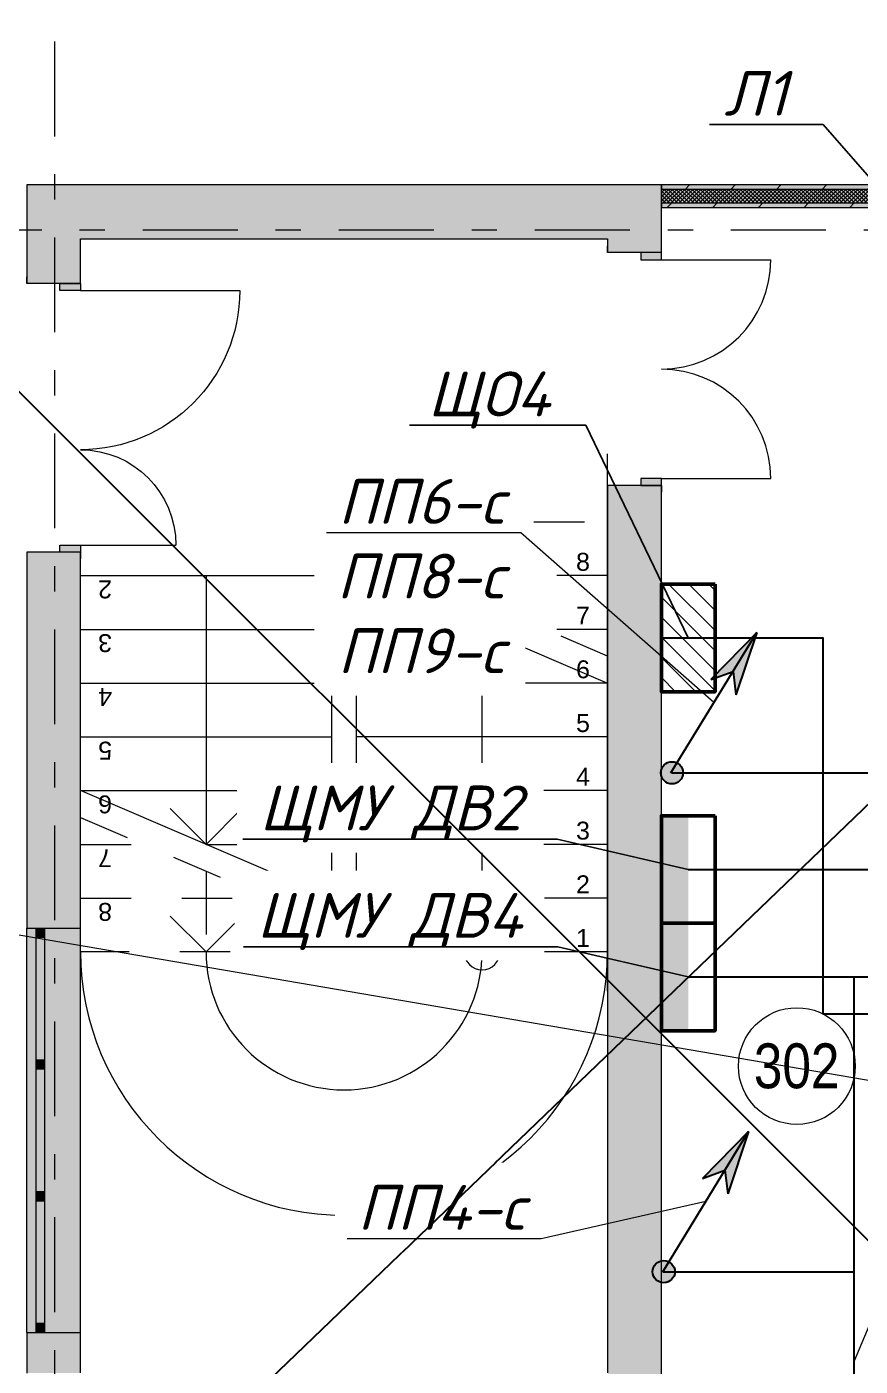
# Model space of a CAD drawing. Header units: millimetres. Extents: x -164867 to 807677, y -316775 to 513985.
# Drawn here: x 565208 to 569857, y 250225 to 257699 of the extents above; entities that cross this region are included whole.
import ezdxf
from ezdxf import colors
from ezdxf.entities.mleader import LeaderData, LeaderLine
from ezdxf.math import Vec2, Vec3

# ---------------------------------------------------------------- set-up
doc = ezdxf.new("R2010")
doc.units = ezdxf.units.MM
for name, pattern in [('XREF12$0$Штриховая', [0.564444, 0.282222, -0.282222]), ('XREF12$0$Штрихпунктирная', [0.670278, 0.352778, -0.176389, 0, -0.141111]), ('XREF12$0$Штрихштриховая', [1.093611, 0.529167, -0.211667, 0.141111, -0.211667])]:
    doc.linetypes.add(name, pattern=pattern)
for name, color, linetype, lineweight in [('E_В лотку', 5, 'Kabl_in_Lotok', 30), ('E_В лотку_аварійні', 1, 'Kabl_in_Lotok', 30), ('E_Позначення', 7, 'Continuous', 15), ('E_Розп. мережі', 5, 'Continuous', 30), ('E_Щити', 1, 'Continuous', 50)]:
    doc.layers.add(name, color=color, linetype=linetype, lineweight=lineweight)
for name, color, linetype in [('XREF12$0$00_lestnicy', 7, 'Continuous'), ('XREF12$0$51325000', 7, 'Continuous'), ('XREF12$0$PLAN_0_Asys', 7, 'Continuous'), ('XREF12$0$АР-3д сходи', 7, 'Continuous'), ('XREF12$0$АР-Осі', 7, 'Continuous'), ('XREF12$0$перегородки', 7, 'Continuous'), ('XREF12$0$Экспликация', 7, 'Continuous')]:
    doc.layers.add(name, color=color, linetype=linetype)
doc.styles.add('ISO', font='isocpeui.ttf')
doc.styles.add('XREF12$0$СГЕНЕРИР_СТИЛЬ_1', font='arial.ttf')
doc.styles.add('XREF12$0$СГЕНЕРИР_СТИЛЬ_2', font='ARIALN.TTF')
doc.styles.add('ГОСТ 2.304', font='isocpeui.ttf')
doc.linetypes.add('Kabl_in_Lotok', pattern='A,10,[130,ltypeshp.shx,S=1,R=0,X=0,Y=0],1,[130,ltypeshp.shx,S=1,R=90,X=0,Y=-1],1,[130,ltypeshp.shx,S=1,R=0,X=0,Y=0],10', length=22)
pattern_1 = [(45, (0, 0), (-0.12727922, 0.12727922), [])]

# ---------------------------------------------------------------- blocks, each defined once
blk = doc.blocks.new('XREF12$0$Стена_52', base_point=(456.418, -6.6303))
at = {"layer": 'XREF12$0$перегородки', "linetype": 'Continuous', "lineweight": 0, "true_color": 0xffffff}
for points in [[(459.6734, -6.5053), (456.418, -6.5053), (456.418, -6.5303), (459.6734, -6.5303)], [(456.418, -6.6053), (459.6734, -6.6053), (459.6734, -6.5303), (456.418, -6.5303)], [(456.418, -6.6303), (459.6734, -6.6303), (459.6734, -6.6053), (456.418, -6.6053)]]:
    blk.add_hatch(color=7, dxfattribs=at).paths.add_polyline_path(points)
at = {"layer": 'XREF12$0$перегородки', "linetype": 'Continuous', "lineweight": 18}
h = blk.add_hatch(dxfattribs=at)
h.set_pattern_fill('БЛОКИ_СТЕНОВЫЕ', color=250, style=0, pattern_type=2)
h.set_pattern_definition(pattern_1)
h.paths.add_polyline_path([(459.6734, -6.5053), (456.418, -6.5053), (456.418, -6.5303), (459.6734, -6.5303)])
h = blk.add_hatch(dxfattribs=at)
h.set_pattern_fill('ANSI37', color=250, style=0, pattern_type=2)
h.set_pattern_definition([(45, (0, 0), (-0.01122532015, 0.01122532015), []), (135, (0, 0), (0.01122532015, 0.01122532015), [])])
h.paths.add_polyline_path([(456.418, -6.6053), (459.6734, -6.6053), (459.6734, -6.5303), (456.418, -6.5303)])
h = blk.add_hatch(dxfattribs=at)
h.set_pattern_fill('БЛОКИ_СТЕНОВЫЕ', color=250, style=0, pattern_type=2)
h.set_pattern_definition(pattern_1)
h.paths.add_polyline_path([(456.418, -6.6303), (459.6734, -6.6303), (459.6734, -6.6053), (456.418, -6.6053)])
at = {"layer": 'XREF12$0$перегородки', "color": 47, "linetype": 'Continuous', "lineweight": 18}
for p, q in [((459.6734, -6.5303), (456.418, -6.5303)), ((456.418, -6.6053), (459.6734, -6.6053))]:
    blk.add_line(p, q, dxfattribs=at)
at = {"layer": 'XREF12$0$перегородки', "color": 7, "linetype": 'Continuous', "lineweight": 20, "flags": 128}
for points in [[(459.6734, -6.5053), (456.418, -6.5053)], [(456.418, -6.5053), (456.418, -6.6303)], [(459.6734, -6.6303), (459.6734, -6.5053)], [(456.418, -6.6303), (459.6734, -6.6303)]]:
    blk.add_lwpolyline(points, dxfattribs=at)
blk = doc.blocks.new('XREF12$0$Двупольная Дверь 22_7')
at = {"layer": 'XREF12$0$51325000', "linetype": 'Continuous', "lineweight": 18}
for points in [[(-0.65, -0.115), (-0.61, -0.115), (-0.61, 0), (-0.65, 0)], [(0.65, 0), (0.61, 0), (0.61, -0.115), (0.65, -0.115)]]:
    blk.add_hatch(color=19, dxfattribs=at).paths.add_polyline_path(points)
at = {"layer": 'XREF12$0$51325000', "color": 7, "linetype": 'Continuous', "lineweight": 20}
for p, q in [((-0.61, 0), (-0.61, 0.61)), ((0.61, 0), (0.61, 0.61)), ((-0.65, 0), (-0.687, 0)), ((-0.65, 0), (-0.687, 0)), ((-0.65, 0), (-0.65, -0.115)), ((-0.65, 0), (-0.65, -0.115)), ((0.65, 0), (0.65, -0.115)), ((0.65, 0), (0.65, -0.115)), ((0.65, 0), (0.687, 0)), ((0.65, 0), (0.687, 0)), ((-0.65, -0.115), (-0.65, -0.3)), ((-0.65, -0.115), (-0.65, -0.3)), ((0.65, -0.115), (0.65, -0.3)), ((0.65, -0.115), (0.65, -0.3)), ((-0.65, -0.3), (-0.687, -0.3)), ((-0.65, -0.3), (-0.687, -0.3)), ((0.65, -0.3), (0.687, -0.3)), ((0.65, -0.3), (0.687, -0.3))]:
    blk.add_line(p, q, dxfattribs=at)
at = {"layer": 'XREF12$0$51325000', "color": 23, "linetype": 'Continuous', "lineweight": 18}
for p, q in [((-0.61, 0), (-0.65, 0)), ((-0.65, 0), (-0.65, -0.115)), ((-0.61, -0.115), (-0.61, 0)), ((0.65, 0), (0.61, 0)), ((0.61, 0), (0.61, -0.115)), ((0.65, -0.115), (0.65, 0)), ((-0.65, -0.115), (-0.61, -0.115)), ((0.61, -0.115), (0.65, -0.115))]:
    blk.add_line(p, q, dxfattribs=at)
at = {"layer": 'XREF12$0$51325000', "color": 7, "linetype": 'Continuous', "lineweight": 20}
for centre, start, end in [((-0.61, 0), 0, 90), ((0.61, 0), 90, 180)]:
    blk.add_arc(centre, 0.61, start, end, dxfattribs=at)
blk = doc.blocks.new('XREF12$0$Стена_54', base_point=(456.1181, -6.8053))
at = {"layer": 'XREF12$0$51325000', "linetype": 'Continuous', "lineweight": 0, "true_color": 0x000000}
for points in [[(456.1181, -6.8053), (456.1181, -6.8831), (456.4181, -6.8831), (456.4181, -6.5053)], [(456.1181, -13.1352), (456.4181, -13.4352), (456.4181, -8.1831), (456.1181, -8.1831)]]:
    blk.add_hatch(color=18, dxfattribs=at).paths.add_polyline_path(points)
at = {"layer": 'XREF12$0$51325000', "color": 7, "linetype": 'Continuous', "lineweight": 20}
for p, q in [((456.1181, -6.8831), (456.1181, -6.8461)), ((456.4181, -6.8831), (456.4181, -6.8461)), ((456.3031, -6.8831), (456.1181, -6.8831)), ((456.4181, -6.8831), (456.3031, -6.8831)), ((456.1181, -8.1831), (456.1181, -8.2201)), ((456.3031, -8.1831), (456.1181, -8.1831)), ((456.4181, -8.1831), (456.3031, -8.1831)), ((456.4181, -8.1831), (456.4181, -8.2201))]:
    blk.add_line(p, q, dxfattribs=at)
at = {"layer": 'XREF12$0$51325000', "color": 7, "linetype": 'Continuous', "lineweight": 20, "flags": 128}
for points in [[(456.4181, -6.8831), (456.4181, -6.5053)], [(456.1181, -6.8053), (456.1181, -6.8831)], [(456.1181, -8.1831), (456.1181, -13.1352)], [(456.4181, -13.4352), (456.4181, -8.1831)]]:
    blk.add_lwpolyline(points, dxfattribs=at)
at = {"layer": 'XREF12$0$51325000', "color": 63, "linetype": 'Continuous', "lineweight": 18, "rotation": 270.0000000008227}
blk.add_blockref('XREF12$0$Двупольная Дверь 22_7', (456.4181, -7.5331), dxfattribs=at)
blk = doc.blocks.new('XREF12$0$Горизонтальное Многостворчатое Окно 22_6')
at = {"layer": 'XREF12$0$51325000', "linetype": 'Continuous', "lineweight": 0, "true_color": 0xa8d2b3}
for points in [[(-1.1279, 0), (-1.1279, -0.05), (-1.0779, -0.05), (-1.0779, 0)], [(-0.3676, -0.05), (-0.3676, 0), (-0.3926, 0), (-0.3926, -0.05)], [(-0.3676, 0), (-0.3676, -0.05), (-0.3426, -0.05), (-0.3426, 0)], [(0.3676, -0.05), (0.3676, 0), (0.3426, 0), (0.3426, -0.05)], [(0.3676, 0), (0.3676, -0.05), (0.3926, -0.05), (0.3926, 0)], [(1.1279, -0.05), (1.1279, 0), (1.0779, 0), (1.0779, -0.05)]]:
    blk.add_hatch(color=9, dxfattribs=at).paths.add_polyline_path(points)
at = {"layer": 'XREF12$0$51325000', "linetype": 'Continuous', "lineweight": 0, "true_color": 0xffffff}
for points in [[(-1.0779, 0), (-1.0779, -0.05), (-0.3926, -0.05), (-0.3926, 0)], [(-0.3426, 0), (-0.3426, -0.05), (0.3426, -0.05), (0.3426, 0)], [(0.3926, 0), (0.3926, -0.05), (1.0779, -0.05), (1.0779, 0)]]:
    blk.add_hatch(color=7, dxfattribs=at).paths.add_polyline_path(points)
at = {"layer": 'XREF12$0$51325000', "color": 7, "linetype": 'Continuous', "lineweight": 20}
for p, q in [((-1.1279, 0.2), (1.1279, 0.2)), ((-1.1279, 0), (-1.1279, 0.2)), ((1.1279, 0), (1.1279, 0.2)), ((-1.1279, -0.05), (-1.1279, 0)), ((-1.1279, -0.05), (-1.1279, 0)), ((-1.0779, 0), (-0.3926, 0)), ((-0.3426, 0), (0.3426, 0)), ((0.3926, 0), (1.0779, 0)), ((1.1279, -0.05), (1.1279, 0)), ((1.1279, -0.05), (1.1279, 0)), ((-1.1279, -0.1), (-1.1279, -0.05)), ((-0.3926, -0.05), (-1.0779, -0.05)), ((0.3426, -0.05), (-0.3426, -0.05)), ((1.0779, -0.05), (0.3926, -0.05)), ((1.1279, -0.1), (1.1279, -0.05)), ((-1.1279, -0.1), (1.1279, -0.1))]:
    blk.add_line(p, q, dxfattribs=at)
at = {"layer": 'XREF12$0$51325000', "color": 23, "linetype": 'Continuous', "lineweight": 18}
for p, q in [((-1.1279, 0), (-1.0779, 0)), ((-1.0779, 0), (-1.0779, -0.05)), ((-0.3926, -0.05), (-0.3926, 0)), ((-0.3926, 0), (-0.3676, 0)), ((-0.3676, 0), (-0.3426, 0)), ((-0.3426, 0), (-0.3426, -0.05)), ((0.3426, -0.05), (0.3426, 0)), ((0.3426, 0), (0.3676, 0)), ((0.3676, 0), (0.3926, 0)), ((0.3926, 0), (0.3926, -0.05)), ((1.0779, -0.05), (1.0779, 0)), ((1.0779, 0), (1.1279, 0)), ((-1.0779, -0.05), (-1.1279, -0.05)), ((-0.3676, -0.05), (-0.3926, -0.05)), ((-0.3426, -0.05), (-0.3676, -0.05)), ((0.3676, -0.05), (0.3426, -0.05)), ((0.3926, -0.05), (0.3676, -0.05)), ((1.1279, -0.05), (1.0779, -0.05))]:
    blk.add_line(p, q, dxfattribs=at)
blk = doc.blocks.new('XREF12$0$Полуторная Дверь 22_2')
at = {"layer": 'XREF12$0$51325000', "linetype": 'Continuous', "lineweight": 18}
for points in [[(-0.75, -0.115), (-0.71, -0.115), (-0.71, 0), (-0.75, 0)], [(0.75, 0), (0.71, 0), (0.71, -0.115), (0.75, -0.115)]]:
    blk.add_hatch(color=19, dxfattribs=at).paths.add_polyline_path(points)
at = {"layer": 'XREF12$0$51325000', "color": 7, "linetype": 'Continuous', "lineweight": 20}
for p, q in [((0.71, 0), (0.71, 0.888)), ((-0.71, 0), (-0.71, 0.532)), ((-0.75, 0), (-0.787, 0)), ((-0.75, 0), (-0.787, 0)), ((-0.75, 0), (-0.75, -0.115)), ((-0.75, 0), (-0.75, -0.115)), ((0.75, 0), (0.75, -0.115)), ((0.75, 0), (0.75, -0.115)), ((0.75, 0), (0.787, 0)), ((0.75, 0), (0.787, 0)), ((-0.75, -0.115), (-0.75, -0.3)), ((-0.75, -0.115), (-0.75, -0.3)), ((0.75, -0.115), (0.75, -0.3)), ((0.75, -0.115), (0.75, -0.3)), ((-0.75, -0.3), (-0.787, -0.3)), ((-0.75, -0.3), (-0.787, -0.3)), ((0.75, -0.3), (0.787, -0.3)), ((0.75, -0.3), (0.787, -0.3))]:
    blk.add_line(p, q, dxfattribs=at)
at = {"layer": 'XREF12$0$51325000', "color": 23, "linetype": 'Continuous', "lineweight": 18}
for p, q in [((-0.71, 0), (-0.75, 0)), ((-0.75, 0), (-0.75, -0.115)), ((-0.71, -0.115), (-0.71, 0)), ((0.75, 0), (0.71, 0)), ((0.71, 0), (0.71, -0.115)), ((0.75, -0.115), (0.75, 0)), ((-0.75, -0.115), (-0.71, -0.115)), ((0.71, -0.115), (0.75, -0.115))]:
    blk.add_line(p, q, dxfattribs=at)
at = {"layer": 'XREF12$0$51325000', "color": 7, "linetype": 'Continuous', "lineweight": 20}
for centre, radius, start, end in [((0.71, 0), 0.888, 90, 180), ((-0.71, 0), 0.532, 0, 90)]:
    blk.add_arc(centre, radius, start, end, dxfattribs=at)
blk = doc.blocks.new('XREF12$0$Стена_56', base_point=(453.178, -13.1353))
at = {"layer": 'XREF12$0$51325000', "linetype": 'Continuous', "lineweight": 0, "true_color": 0x000000}
for points in [[(453.178, -6.8053), (452.878, -6.5053), (452.878, -7.0552), (453.178, -7.0552)], [(452.878, -10.6533), (453.178, -10.6533), (453.178, -8.5552), (452.878, -8.5552)], [(452.878, -12.9091), (452.878, -13.1353), (453.178, -13.1353), (453.178, -12.9091)]]:
    blk.add_hatch(color=18, dxfattribs=at).paths.add_polyline_path(points)
at = {"layer": 'XREF12$0$51325000', "linetype": 'Continuous', "lineweight": 0, "true_color": 0xffffff}
blk.add_hatch(color=7, dxfattribs=at).paths.add_polyline_path([(452.878, -10.6533), (452.878, -12.9091), (453.178, -12.9091), (453.178, -10.6533)])
at = {"layer": 'XREF12$0$51325000', "color": 7, "linetype": 'Continuous', "lineweight": 20}
for p, q in [((452.878, -7.0552), (452.878, -7.0182)), ((453.178, -7.0552), (453.178, -7.0182)), ((453.063, -7.0552), (452.878, -7.0552)), ((453.178, -7.0552), (453.063, -7.0552)), ((452.878, -8.5552), (452.878, -8.5922)), ((453.063, -8.5552), (452.878, -8.5552)), ((453.178, -8.5552), (453.063, -8.5552)), ((453.178, -8.5552), (453.178, -8.5922)), ((452.878, -10.6533), (452.928, -10.6533)), ((452.928, -10.6533), (452.978, -10.6533)), ((452.978, -10.6533), (453.178, -10.6533)), ((452.878, -12.9091), (452.928, -12.9091)), ((452.928, -12.9091), (452.978, -12.9091)), ((452.978, -12.9091), (453.178, -12.9091))]:
    blk.add_line(p, q, dxfattribs=at)
at = {"layer": 'XREF12$0$51325000', "color": 7, "linetype": 'Continuous', "lineweight": 20, "flags": 128}
for points in [[(452.878, -6.5053), (452.878, -7.0552)], [(453.178, -7.0552), (453.178, -6.8053)], [(452.878, -8.5552), (452.878, -10.6533)], [(453.178, -10.6533), (453.178, -8.5552)], [(452.878, -12.9091), (452.878, -13.1353)], [(453.178, -13.1352), (453.178, -12.9091)]]:
    blk.add_lwpolyline(points, dxfattribs=at)
at = {"layer": 'XREF12$0$51325000', "color": 63, "linetype": 'Continuous', "lineweight": 18, "xscale": -1, "rotation": 269.9999999952005}
for name, p in [('XREF12$0$Полуторная Дверь 22_2', (453.178, -7.8052)), ('XREF12$0$Горизонтальное Многостворчатое Окно 22_6', (452.978, -11.7812))]:
    blk.add_blockref(name, p, dxfattribs=at)
blk = doc.blocks.new('XREF12$0$Стена_59', base_point=(453.178, -6.8053))
at = {"layer": 'XREF12$0$51325000', "linetype": 'Continuous', "lineweight": 0, "true_color": 0x000000}
blk.add_hatch(color=18, dxfattribs=at).paths.add_polyline_path([(453.178, -6.8053), (456.1181, -6.8053), (456.4181, -6.5053), (452.878, -6.5053)])
at = {"layer": 'XREF12$0$51325000', "color": 7, "linetype": 'Continuous', "lineweight": 20, "flags": 128}
for points in [[(456.4181, -6.5053), (452.878, -6.5053)], [(453.178, -6.8053), (456.1181, -6.8053)]]:
    blk.add_lwpolyline(points, dxfattribs=at)
blk = doc.blocks.new('XREF12')
at = {"color": 7, "linetype": 'Continuous', "lineweight": 20}
for radius in [1.47, 0.77]:
    blk.add_arc((454.6479, -10.7852), radius, 180, 0, dxfattribs=at)
at = {"layer": 'XREF12$0$00_lestnicy', "color": 7, "linetype": 'Continuous', "lineweight": 13}
blk.add_line((456.118, -11.0053), (456.118, -8.0053), dxfattribs=at)
at = {"layer": 'XREF12$0$PLAN_0_Asys', "linetype": 'XREF12$0$Штрихштриховая', "lineweight": 18}
blk.add_line((453.0317, -3.5176), (453.0317, -17.4018), dxfattribs=at)
at = {"layer": 'XREF12$0$АР-3д сходи', "color": 7, "linetype": 'XREF12$0$Штриховая', "lineweight": 20}
for p, q in [((454.5779, -8.3852), (456.1179, -8.3852)), ((454.7179, -8.5352), (454.7179, -8.3852)), ((456.1179, -8.3852), (456.1179, -9.1352)), ((456.1179, -9.1352), (454.7179, -8.5352)), ((456.1179, -8.6852), (455.0679, -8.6852)), ((456.1179, -8.9852), (455.7679, -8.9852)), ((453.1779, -10.0352), (454.5779, -10.6352)), ((453.1779, -10.7852), (453.1779, -10.0352)), ((453.1779, -10.1852), (453.5279, -10.1852)), ((453.1779, -10.4852), (454.2279, -10.4852)), ((454.5779, -10.6352), (454.5779, -10.7852)), ((454.5779, -10.7852), (453.1779, -10.7852))]:
    blk.add_line(p, q, dxfattribs=at)
at = {"layer": 'XREF12$0$АР-3д сходи', "color": 7, "linetype": 'Continuous', "lineweight": 20}
for p, q in [((454.5779, -8.3852), (454.5779, -10.4852)), ((453.1779, -8.6852), (454.5779, -8.6852)), ((453.8779, -8.6852), (453.8779, -10.1852)), ((454.7179, -8.6852), (456.1179, -9.2852)), ((454.7179, -10.7852), (454.7179, -8.6852)), ((453.1779, -8.9852), (454.5779, -8.9852)), ((455.4179, -8.9852), (454.7179, -8.9852)), ((455.2179, -9.1852), (455.4179, -8.9852)), ((455.4179, -8.9852), (455.6179, -9.1852)), ((455.4179, -10.7852), (455.4179, -8.9852)), ((453.1779, -9.2852), (454.5779, -9.2852)), ((456.1179, -9.2852), (454.7179, -9.2852)), ((456.1179, -9.2852), (456.1179, -10.7852)), ((453.1779, -9.5852), (454.5779, -9.5852)), ((456.1179, -9.5852), (454.7179, -9.5852)), ((454.5779, -10.4852), (453.1779, -9.8852)), ((453.1779, -9.8852), (454.5779, -9.8852)), ((456.1179, -9.8852), (454.7179, -9.8852)), ((453.8779, -10.1852), (453.6779, -9.9852)), ((454.0779, -9.9852), (453.8779, -10.1852)), ((453.8779, -10.1852), (454.5779, -10.1852)), ((456.1179, -10.1852), (454.7179, -10.1852)), ((456.1179, -10.4852), (454.7179, -10.4852)), ((456.1179, -10.7852), (454.7179, -10.7852)), ((456.1179, -10.7852), (454.7179, -10.7852))]:
    blk.add_line(p, q, dxfattribs=at)
at = {"layer": 'XREF12$0$АР-3д сходи', "color": 7, "linetype": 'XREF12$0$Штрихпунктирная', "lineweight": 20}
for p, q in [((455.2179, -8.5852), (455.4179, -8.3852)), ((455.4179, -8.3852), (455.6179, -8.5852)), ((455.4179, -8.8352), (455.4179, -8.3852)), ((453.8779, -10.3352), (453.8779, -10.7852)), ((453.8779, -10.7852), (453.6779, -10.5852)), ((454.0779, -10.5852), (453.8779, -10.7852))]:
    blk.add_line(p, q, dxfattribs=at)
at = {"layer": 'XREF12$0$АР-3д сходи', "color": 7, "linetype": 'Continuous', "lineweight": 20}
for start, end in [(0, 180), (180, 0)]:
    blk.add_arc((455.4179, -10.7852), 0.1, start, end, dxfattribs=at)
at = {"layer": 'XREF12$0$АР-Осі', "linetype": 'XREF12$0$Штрихштриховая', "lineweight": 18}
blk.add_line((450.2447, -6.7553), (461.5776, -6.7553), dxfattribs=at)
at = {"layer": 'XREF12$0$Экспликация', "color": 7, "linetype": 'Continuous', "lineweight": 20}
blk.add_circle((457.174, -11.4226), 0.3259, dxfattribs=at)
at = {"layer": 'XREF12$0$51325000', "color": 7, "lineweight": 20}
for name, p in [('XREF12$0$Стена_56', (453.178, -13.1353)), ('XREF12$0$Стена_59', (453.178, -6.8053)), ('XREF12$0$Стена_54', (456.1181, -6.8053))]:
    blk.add_blockref(name, p, dxfattribs=at)
at = {"layer": 'XREF12$0$перегородки', "color": 7, "lineweight": 20}
blk.add_blockref('XREF12$0$Стена_52', (456.418, -6.6303), dxfattribs=at)
at = {"layer": 'XREF12$0$АР-3д сходи', "color": 86, "linetype": 'Continuous', "lineweight": 18, "char_height": 0.1, "attachment_point": 7, "style": 'XREF12$0$СГЕНЕРИР_СТИЛЬ_1'}
for s, insert in [('\\A1;{\\pql;\\fArial|b0|i0|c204|p38;8}', (455.942, -8.6597)), ('\\A1;{\\pql;\\fArial|b0|i0|c204|p38;7}', (455.942, -8.9581)), ('\\A1;{\\pql;\\fArial|b0|i0|c204|p38;6}', (455.942, -9.2597)), ('\\A1;{\\pql;\\fArial|b0|i0|c204|p38;5}', (455.942, -9.5597)), ('\\A1;{\\pql;\\fArial|b0|i0|c204|p38;4}', (455.942, -9.8581)), ('\\A1;{\\pql;\\fArial|b0|i0|c204|p38;3}', (455.942, -10.1598)), ('\\A1;{\\pql;\\fArial|b0|i0|c204|p38;2}', (455.942, -10.4581)), ('\\A1;{\\pql;\\fArial|b0|i0|c204|p38;1}', (455.942, -10.7581))]:
    blk.add_mtext(s, dxfattribs=dict(at, insert=insert))
at = {"layer": 'XREF12$0$АР-3д сходи', "color": 86, "linetype": 'Continuous', "lineweight": 18, "char_height": 0.1, "attachment_point": 7, "rotation": 180, "style": 'XREF12$0$СГЕНЕРИР_СТИЛЬ_1'}
for s, insert in [('\\A1;{\\pql;\\fArial|b0|i0|c204|p38;2}', (453.3538, -8.7124)), ('\\A1;{\\pql;\\fArial|b0|i0|c204|p38;3}', (453.3538, -9.0107)), ('\\A1;{\\pql;\\fArial|b0|i0|c204|p38;4}', (453.3538, -9.3124)), ('\\A1;{\\pql;\\fArial|b0|i0|c204|p38;5}', (453.3538, -9.6107)), ('\\A1;{\\pql;\\fArial|b0|i0|c204|p38;6}', (453.3538, -9.9107)), ('\\A1;{\\pql;\\fArial|b0|i0|c204|p38;7}', (453.3538, -10.2124)), ('\\A1;{\\pql;\\fArial|b0|i0|c204|p38;8}', (453.3538, -10.5107))]:
    blk.add_mtext(s, dxfattribs=dict(at, insert=insert))
at = {"layer": 'XREF12$0$Экспликация', "color": 7, "linetype": 'Continuous', "lineweight": 20, "insert": (456.934, -11.4229), "char_height": 0.25, "attachment_point": 4, "style": 'XREF12$0$СГЕНЕРИР_СТИЛЬ_2'}
blk.add_mtext('\\A1;{\\pql;\\fArial Narrow|b0|i0|c204|p34;30\\fArial Narrow|b0|i0|c204|p34;2}', dxfattribs=at)
blk = doc.blocks.new('*U6')
at = {"lineweight": 40}
h = blk.add_hatch(color=0, dxfattribs=at)
h.dxf.hatch_style = 1
h.paths.add_polyline_path([(300, 150), (-300, 150), (-300, 0), (300, 0)])
at = {"color": 0}
blk.add_lwpolyline([(-300, 300), (300, 300), (300, 0), (-300, 0)], close=True, dxfattribs=at)
blk = doc.blocks.new('*U68')
at = {"lineweight": -2}
h = blk.add_hatch(color=256, dxfattribs=at)
h.paths.add_polyline_path([(8.77, 16.13), (3.9, 10.61), (6.34, 11.65)])
h.paths.add_polyline_path([(8.77, 16.13), (6.34, 11.65), (6.79, 9.05)])
h = blk.add_hatch(color=256, dxfattribs=at)
edge = h.paths.add_edge_path()
edge.add_arc((0.07, 0), 1.28, 0, 360)
for p, q in [((0, 0), (8.77, 16.13)), ((8.77, 16.13), (3.9, 10.61)), ((8.77, 16.13), (6.79, 9.05)), ((3.9, 10.61), (6.34, 11.65)), ((6.34, 11.65), (6.79, 9.05))]:
    blk.add_line(p, q, dxfattribs=at)
blk.add_circle((0.11, 0), 1.24, dxfattribs=at)
blk = doc.blocks.new('*U5')
at = {"lineweight": 20}
h = blk.add_hatch(dxfattribs=at)
h.set_pattern_fill('ANSI31', color=0, scale=25)
h.paths.add_polyline_path([(-300, 300), (-300, 0), (300, 0), (300, 300)])
at = {"color": 0}
blk.add_lwpolyline([(-300, 300), (300, 300), (300, 0), (-300, 0)], close=True, dxfattribs=at)
blk = doc.blocks.new('_None')

msp = doc.modelspace()

# ---------------------------------------------------------------- linework, layer by layer
at = {"layer": 'E_В лотку', "ltscale": 100}
msp.add_lwpolyline([(568747.81, 254288.96), (569647.81, 254288.96), (569647.81, 252191.76), (571647.81, 252191.76)], dxfattribs=at)
at = {"layer": 'E_В лотку_аварійні', "ltscale": 100}
for points in [[(568807.1, 253536.15), (570162.79, 253536.15)], [(568897.81, 252996.72), (570162.79, 252996.72)], [(568622.81, 248223.23), (569822.81, 248223.23), (569822.81, 252396.72)], [(568897.81, 252396.72), (571760.46, 252396.72), (571760.46, 252190.03)], [(568755.77, 250752.15), (569822.81, 250752.15)]]:
    msp.add_lwpolyline(points, dxfattribs=at)

# ---------------------------------------------------------------- block references
at = {"layer": 'E_В лотку_аварійні', "xscale": 50.00000000000003, "yscale": 50.00000000000003, "zscale": 50.00000000000003, "rotation": 357.0874877686715}
for p in [(568801.51, 253536.49), (568755.77, 250752.15)]:
    msp.add_blockref('*U68', p, dxfattribs=at)
at = {"layer": 'E_Щити', "color": 2, "xscale": 1000, "yscale": 1000, "zscale": 1000}
msp.add_blockref('XREF12', (112329.67, 263322.05), dxfattribs=at)
at = {"layer": 'E_Щити', "rotation": 270}
for name, p in [('*U5', (568747.81, 254288.96)), ('*U6', (568747.81, 252996.72)), ('*U6', (568747.81, 252396.72))]:
    msp.add_blockref(name, p, dxfattribs=at)

# ---------------------------------------------------------------- next in the draw order: leaders
at = {"layer": 'E_Позначення', "color": 7, "lineweight": 9}
ml = msp.add_multileader_mtext('Standard', dxfattribs=at)
ml.set_content('Л1', color=7, style='ISO')
ml.set_leader_properties()
ml.set_arrow_properties(name='NONE')
ml.build(insert=Vec2(0, 0))
ml.multileader.update_dxf_attribs({"has_text_frame": 1, "text_left_attachment_type": 7, "text_right_attachment_type": 8, "dogleg_length": 100, "arrow_head_size": 200})
ctx = ml.context
ctx.base_point, ctx.char_height, ctx.arrow_head_size, ctx.landing_gap_size, ctx.plane_origin = Vec3(568969.54, 257203.37), 250, 200, 100, Vec3(525341.4, 251837.27)
ctx.left_attachment, ctx.right_attachment, ctx.text_align_type = 7, 8, 2
notes = []
notes.append((ctx, [(0, (1, 1, 0), (569650.79, 257153.37), (-1, 0), 100, [(0, [(570184.61, 256541.76)], 0, [])])]))
ctx.mtext.insert, ctx.mtext.alignment, ctx.mtext.line_spacing_factor, ctx.mtext.flow_direction = Vec3(569450.79, 257453.37), 3, 0.72, 5
ctx.mtext.has_bg_fill, ctx.mtext.bg_color, ctx.mtext.bg_scale_factor, ctx.mtext.bg_transparency, ctx.mtext.use_window_bg_color = 1, -1027028792, 1.5, 0, 1
at = {"layer": 'E_Позначення'}
ml = msp.add_multileader_mtext('Standard', dxfattribs=at)
ml.set_content('ПП6-с\\PПП8-с\\PПП9-с', color=256, style='ГОСТ 2.304')
ml.set_leader_properties(color=256, linetype='ByLayer', lineweight=-1)
ml.set_arrow_properties(name='NONE')
ml.build(insert=Vec2(0, 0))
ml.multileader.update_dxf_attribs({"has_dogleg": 0, "text_left_attachment_type": 6, "text_right_attachment_type": 6, "dogleg_length": 0, "arrow_head_size": 1})
ctx = ml.context
ctx.base_point, ctx.char_height, ctx.arrow_head_size, ctx.landing_gap_size, ctx.plane_origin = Vec3(566806.47, 254875.5), 250, 1, 100, Vec3(579869.79, 252406.26)
ctx.left_attachment, ctx.right_attachment, ctx.text_align_type = 6, 6, 2
notes.append((ctx, [(1, (1, 1, 0), (567963.48, 254875.5), (-1, 0), 0, [(0, [(569040.97, 253928.07)], 0, [])])]))
ctx.mtext.insert, ctx.mtext.alignment, ctx.mtext.flow_direction = Vec3(567863.48, 255175.5), 3, 5
ctx.mtext.has_bg_fill, ctx.mtext.bg_color, ctx.mtext.bg_scale_factor, ctx.mtext.bg_transparency, ctx.mtext.use_window_bg_color = 1, -1027028792, 1.5, 0, 1
at = {"layer": 'E_Позначення', "color": 7, "lineweight": 9}
ml = msp.add_multileader_mtext('Standard', dxfattribs=at)
ml.set_content('ЩМУ ДВ2', color=7, style='ISO')
ml.set_leader_properties()
ml.set_arrow_properties(name='NONE')
ml.build(insert=Vec2(0, 0))
ml.multileader.update_dxf_attribs({"has_text_frame": 1, "text_left_attachment_type": 7, "text_right_attachment_type": 8, "dogleg_length": 100, "arrow_head_size": 200})
ctx = ml.context
ctx.base_point, ctx.char_height, ctx.arrow_head_size, ctx.landing_gap_size, ctx.plane_origin = Vec3(566356.45, 253165.29), 250, 200, 100, Vec3(524054.6, 248292.23)
ctx.left_attachment, ctx.right_attachment, ctx.text_align_type = 7, 8, 2
notes.append((ctx, [(0, (1, 1, 0), (568166.87, 253165.29), (-1, 0), 100, [(0, [(568897.81, 252996.72)], 0, [])])]))
ctx.mtext.insert, ctx.mtext.alignment, ctx.mtext.line_spacing_factor, ctx.mtext.flow_direction = Vec3(567966.87, 253465.29), 3, 0.72, 5
ctx.mtext.has_bg_fill, ctx.mtext.bg_color, ctx.mtext.bg_scale_factor, ctx.mtext.bg_transparency, ctx.mtext.use_window_bg_color = 1, -1027028792, 1.5, 0, 1
for ctx, leaders in notes:
    for number, flags, end, landing, length, lines in leaders:
        leader = LeaderData()
        leader.index, (leader.has_last_leader_line, leader.has_dogleg_vector, leader.attachment_direction) = number, flags
        leader.last_leader_point, leader.dogleg_vector, leader.dogleg_length = Vec3(end), Vec3(landing), length
        for number, points, colour, breaks in lines:
            line = LeaderLine()
            line.index, line.vertices, line.color, line.breaks = number, Vec3.list(points), colors.encode_raw_color(colour), breaks
            leader.lines.append(line)
        ctx.leaders.append(leader)

# ---------------------------------------------------------------- next in the draw order: leaders
ml = msp.add_multileader_mtext('Standard', dxfattribs=at)
ml.set_content('ЩО4', color=7, style='ISO')
ml.set_leader_properties()
ml.set_arrow_properties(name='NONE')
ml.build(insert=Vec2(0, 0))
ml.multileader.update_dxf_attribs({"has_text_frame": 1, "text_left_attachment_type": 7, "text_right_attachment_type": 8, "dogleg_length": 100, "arrow_head_size": 200})
ctx = ml.context
ctx.base_point, ctx.char_height, ctx.arrow_head_size, ctx.landing_gap_size, ctx.plane_origin = Vec3(567344.21, 255475.33), 250, 200, 100, Vec3(524054.6, 249584.47)
ctx.left_attachment, ctx.right_attachment, ctx.text_align_type = 7, 8, 2
notes = []
notes.append((ctx, [(0, (1, 1, 0), (568326.6, 255475.33), (-1, 0), 100, [(0, [(568897.81, 254288.96)], 0, [])])]))
ctx.mtext.insert, ctx.mtext.alignment, ctx.mtext.line_spacing_factor, ctx.mtext.flow_direction = Vec3(568126.6, 255775.33), 3, 0.72, 5
ctx.mtext.has_bg_fill, ctx.mtext.bg_color, ctx.mtext.bg_scale_factor, ctx.mtext.bg_transparency, ctx.mtext.use_window_bg_color = 1, -1027028792, 1.5, 0, 1
ml = msp.add_multileader_mtext('Standard', dxfattribs=at)
ml.set_content('ЩМУ ДВ4', color=7, style='ISO')
ml.set_leader_properties()
ml.set_arrow_properties(name='NONE')
ml.build(insert=Vec2(0, 0))
ml.multileader.update_dxf_attribs({"has_text_frame": 1, "text_left_attachment_type": 7, "text_right_attachment_type": 8, "dogleg_length": 100, "arrow_head_size": 200})
ctx = ml.context
ctx.base_point, ctx.char_height, ctx.arrow_head_size, ctx.landing_gap_size, ctx.plane_origin = Vec3(566369.07, 252565.29), 250, 200, 100, Vec3(524054.6, 247692.23)
ctx.left_attachment, ctx.right_attachment, ctx.text_align_type = 7, 8, 2
notes.append((ctx, [(0, (1, 1, 0), (568169.83, 252565.29), (-1, 0), 100, [(0, [(568897.81, 252396.72)], 0, [])])]))
ctx.mtext.insert, ctx.mtext.alignment, ctx.mtext.line_spacing_factor, ctx.mtext.flow_direction = Vec3(567969.83, 252865.29), 3, 0.72, 5
ctx.mtext.has_bg_fill, ctx.mtext.bg_color, ctx.mtext.bg_scale_factor, ctx.mtext.bg_transparency, ctx.mtext.use_window_bg_color = 1, -1027028792, 1.5, 0, 1
for ctx, leaders in notes:
    for number, flags, end, landing, length, lines in leaders:
        leader = LeaderData()
        leader.index, (leader.has_last_leader_line, leader.has_dogleg_vector, leader.attachment_direction) = number, flags
        leader.last_leader_point, leader.dogleg_vector, leader.dogleg_length = Vec3(end), Vec3(landing), length
        for number, points, colour, breaks in lines:
            line = LeaderLine()
            line.index, line.vertices, line.color, line.breaks = number, Vec3.list(points), colors.encode_raw_color(colour), breaks
            leader.lines.append(line)
        ctx.leaders.append(leader)

# ---------------------------------------------------------------- next in the draw order: leaders
at = {"layer": 'E_Позначення'}
ml = msp.add_multileader_mtext('Standard', dxfattribs=at)
ml.set_content('ВРП2-ЩМУ ДВ2\\PВРП8.2-ЩМУ ДВ4\\PВРП8.2-ЩМУ ПП1\\PВРП8.2-ЩМУ ПП2\\PВРП8.2-ЩМУ ПП3\\PВРП8.2-ЩМУ ПП4\\PВРП8.2-ЩМУ ПП5\\PВРП8.2-ЩМУ ПП6\\PВРП8.2-ЩМУ ПП7\\PВРП8.2-ЩМУ ПП8\\PВРП8.2-ЩМУ ПП9\\PВРП8.2-ЩМУ Л1\\PВРП8.2-ЩМУ Л2\\PВРП8.2-ЩМУ Л3\\PЛТПП1-с', color=256, style='ГОСТ 2.304')
ml.set_leader_properties(color=256, linetype='ByLayer', lineweight=-1)
ml.set_arrow_properties(name='NONE')
ml.build(insert=Vec2(0, 0))
ml.multileader.update_dxf_attribs({"has_dogleg": 0, "text_left_attachment_type": 6, "text_right_attachment_type": 6, "dogleg_length": 0, "arrow_head_size": 1})
ctx = ml.context
ctx.base_point, ctx.char_height, ctx.arrow_head_size, ctx.landing_gap_size, ctx.plane_origin = Vec3(559889.14, 253017.77), 250, 1, 100, Vec3(591037.42, 251324.42)
ctx.left_attachment, ctx.right_attachment, ctx.text_align_type = 6, 6, 2
notes = []
notes.append((ctx, [(1, (1, 1, 0), (562889.71, 253017.77), (-1, 0), 0, [(0, [(571225.61, 251593.48)], 0, [])])]))
ctx.mtext.insert, ctx.mtext.alignment, ctx.mtext.flow_direction = Vec3(562789.71, 253317.77), 3, 5
ctx.mtext.has_bg_fill, ctx.mtext.bg_color, ctx.mtext.bg_scale_factor, ctx.mtext.bg_transparency, ctx.mtext.use_window_bg_color = 1, -1027028792, 1.5, 0, 1
for ctx, leaders in notes:
    for number, flags, end, landing, length, lines in leaders:
        leader = LeaderData()
        leader.index, (leader.has_last_leader_line, leader.has_dogleg_vector, leader.attachment_direction) = number, flags
        leader.last_leader_point, leader.dogleg_vector, leader.dogleg_length = Vec3(end), Vec3(landing), length
        for number, points, colour, breaks in lines:
            line = LeaderLine()
            line.index, line.vertices, line.color, line.breaks = number, Vec3.list(points), colors.encode_raw_color(colour), breaks
            leader.lines.append(line)
        ctx.leaders.append(leader)

# ---------------------------------------------------------------- next in the draw order: leaders
ml = msp.add_multileader_mtext('Standard', dxfattribs=at)
ml.set_content('ПП4-с', color=256, style='ГОСТ 2.304')
ml.set_leader_properties(color=256, linetype='ByLayer', lineweight=-1)
ml.set_arrow_properties(name='NONE')
ml.build(insert=Vec2(0, 0))
ml.multileader.update_dxf_attribs({"has_dogleg": 0, "text_left_attachment_type": 6, "text_right_attachment_type": 6, "dogleg_length": 0, "arrow_head_size": 1})
ctx = ml.context
ctx.base_point, ctx.char_height, ctx.arrow_head_size, ctx.landing_gap_size, ctx.plane_origin = Vec3(566895.33, 250935.64), 250, 1, 100, Vec3(579824.05, 249621.91)
ctx.left_attachment, ctx.right_attachment, ctx.text_align_type = 6, 6, 2
notes = []
notes.append((ctx, [(1, (1, 1, 0), (568078.1, 250935.64), (-1, 0), 0, [(0, [(568995.23, 251143.73)], 0, [])])]))
ctx.mtext.insert, ctx.mtext.alignment, ctx.mtext.flow_direction = Vec3(567978.1, 251235.64), 3, 5
ctx.mtext.has_bg_fill, ctx.mtext.bg_color, ctx.mtext.bg_scale_factor, ctx.mtext.bg_transparency, ctx.mtext.use_window_bg_color = 1, -1027028792, 1.5, 0, 1
ml = msp.add_multileader_mtext('Standard', dxfattribs=at)
ml.set_content('ЛТПП1-с\\PПП5-с', color=256, style='ГОСТ 2.304')
ml.set_leader_properties(color=256, linetype='ByLayer', lineweight=-1)
ml.set_arrow_properties(name='NONE')
ml.build(insert=Vec2(0, 0))
ml.multileader.update_dxf_attribs({"has_dogleg": 0, "text_left_attachment_type": 6, "text_right_attachment_type": 6, "dogleg_length": 0, "arrow_head_size": 1})
ctx = ml.context
ctx.base_point, ctx.char_height, ctx.arrow_head_size, ctx.landing_gap_size, ctx.plane_origin = Vec3(570053.74, 250800.71), 250, 1, 100, Vec3(583269.99, 249486.98)
ctx.left_attachment, ctx.right_attachment = 6, 6
notes.append((ctx, [(0, (1, 1, 0), (570053.74, 250800.71), (1, 0), 0, [(0, [(569822.81, 250250.26)], 0, [])])]))
ctx.mtext.insert, ctx.mtext.flow_direction = Vec3(570153.74, 251100.71), 5
ctx.mtext.has_bg_fill, ctx.mtext.bg_color, ctx.mtext.bg_scale_factor, ctx.mtext.bg_transparency, ctx.mtext.use_window_bg_color = 1, -1027028792, 1.5, 0, 1
for ctx, leaders in notes:
    for number, flags, end, landing, length, lines in leaders:
        leader = LeaderData()
        leader.index, (leader.has_last_leader_line, leader.has_dogleg_vector, leader.attachment_direction) = number, flags
        leader.last_leader_point, leader.dogleg_vector, leader.dogleg_length = Vec3(end), Vec3(landing), length
        for number, points, colour, breaks in lines:
            line = LeaderLine()
            line.index, line.vertices, line.color, line.breaks = number, Vec3.list(points), colors.encode_raw_color(colour), breaks
            leader.lines.append(line)
        ctx.leaders.append(leader)

# ---------------------------------------------------------------- next in the draw order: linework, layer by layer
at = {"layer": 'E_Розп. мережі', "color": 2, "ltscale": 100}
for points in [[(558497.44, 262330.68), (575190.38, 245637.75)], [(558798.3, 242685.41), (572512.85, 255871.27)]]:
    msp.add_lwpolyline(points, dxfattribs=at)

doc.saveas('drawing.dxf')
